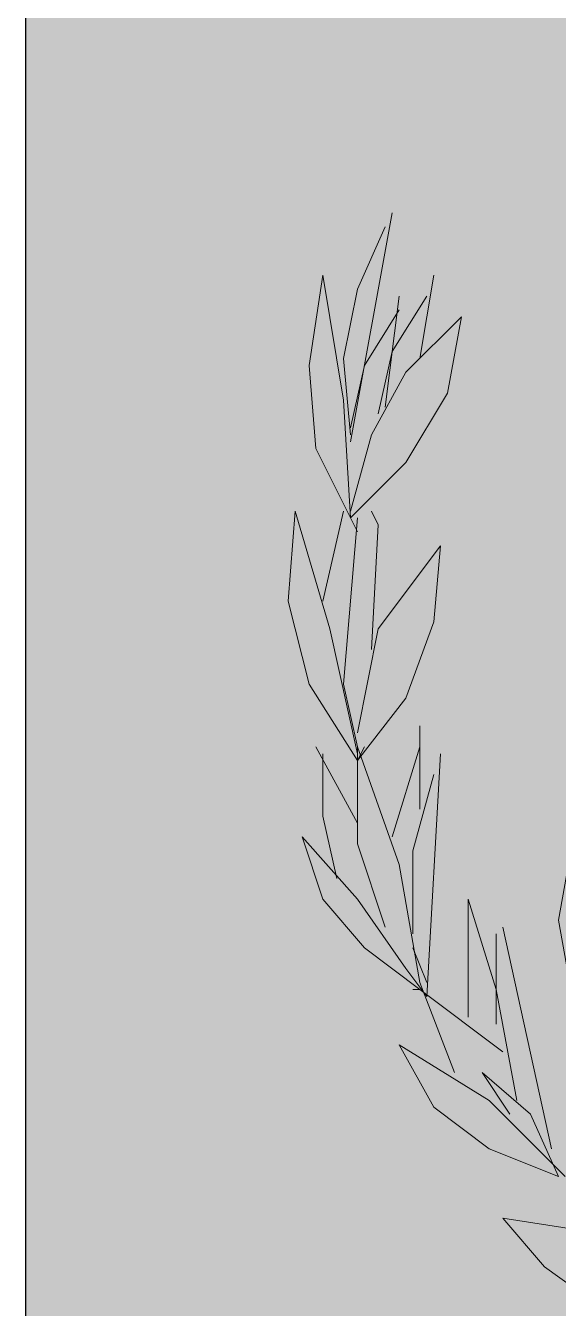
# Model space of a CAD drawing. Header units: inches. Extents: x 13.1 to 77.9, y 9.9 to 37.9.
# Drawn here: x 35.757 to 36.083, y 36.219 to 37.003 of the extents above; entities that cross this region are included whole.
import ezdxf

# ---------------------------------------------------------------- set-up
doc = ezdxf.new("R2010")
doc.units = ezdxf.units.IN
doc.header["$MEASUREMENT"] = 0
doc.layers.add('F_Layer01', color=7, linetype='Continuous')
doc.layers.add('F_NUEVA', color=43, linetype='Continuous', lineweight=25)

# ---------------------------------------------------------------- blocks, each defined once
blk = doc.blocks.new('block 274')
at = {"layer": 'F_Layer01', "color": 18, "lineweight": 9, "true_color": 0x000000}
for points in [[(1.17614, -1.22767), (1.20154, -1.08796)], [(1.17614, -1.22767), (1.20154, -1.08796)], [(1.1973, -1.09643), (1.18037, -1.13453), (1.1719, -1.17687), (1.17614, -1.22343)], [(1.1973, -1.09643), (1.18037, -1.13453), (1.1719, -1.17687), (1.17614, -1.22343)], [(1.1592, -1.12607), (1.15074, -1.1811), (1.15497, -1.2319), (1.18037, -1.2827)], [(1.1592, -1.12607), (1.15074, -1.1811), (1.15497, -1.2319), (1.18037, -1.2827)], [(1.17614, -1.27423), (1.1719, -1.20227), (1.1592, -1.12607)], [(1.17614, -1.27423), (1.1719, -1.20227), (1.1592, -1.12607)], [(1.21847, -1.17687), (1.22694, -1.12607)], [(1.21847, -1.17687), (1.22694, -1.12607)], [(1.2227, -1.13876), (1.20154, -1.17263), (1.19307, -1.21073)], [(1.2227, -1.13876), (1.20154, -1.17263), (1.19307, -1.21073)], [(1.1973, -1.2065), (1.20577, -1.13876)], [(1.1973, -1.2065), (1.20577, -1.13876)], [(1.20577, -1.14723), (1.1846, -1.1811), (1.17614, -1.2192)], [(1.20577, -1.14723), (1.1846, -1.1811), (1.17614, -1.2192)], [(1.24387, -1.15147), (1.21, -1.18533), (1.18884, -1.22343), (1.17614, -1.27)], [(1.24387, -1.15147), (1.21, -1.18533), (1.18884, -1.22343), (1.17614, -1.27)], [(1.17614, -1.27423), (1.21, -1.24037), (1.2354, -1.19803), (1.24387, -1.15147)], [(1.17614, -1.27423), (1.21, -1.24037), (1.2354, -1.19803), (1.24387, -1.15147)], [(1.14227, -1.27), (1.13804, -1.32503), (1.15074, -1.37583), (1.18037, -1.4224)], [(1.14227, -1.27), (1.13804, -1.32503), (1.15074, -1.37583), (1.18037, -1.4224)], [(1.18037, -1.41817), (1.16344, -1.34197), (1.14227, -1.27)], [(1.18037, -1.41817), (1.16344, -1.34197), (1.14227, -1.27)], [(1.1719, -1.27), (1.1592, -1.32503)], [(1.1719, -1.27), (1.1592, -1.32503)], [(1.1719, -1.37583), (1.18037, -1.27423)], [(1.1719, -1.37583), (1.18037, -1.27423)], [(1.18884, -1.35466), (1.19307, -1.27847)], [(1.18884, -1.35466), (1.19307, -1.27847)], [(1.23117, -1.29117), (1.19307, -1.34197), (1.18037, -1.40546)], [(1.23117, -1.29117), (1.19307, -1.34197), (1.18037, -1.40546)], [(1.18037, -1.4224), (1.21, -1.3843), (1.22694, -1.33773), (1.23117, -1.29117)], [(1.18037, -1.4224), (1.21, -1.3843), (1.22694, -1.33773), (1.23117, -1.29117)], [(1.21847, -1.45203), (1.21847, -1.40123)], [(1.21847, -1.45203), (1.21847, -1.40123)], [(1.18037, -1.4605), (1.15497, -1.41393)], [(1.18037, -1.4605), (1.15497, -1.41393)], [(1.21847, -1.55787), (1.20577, -1.4859), (1.18037, -1.41393)], [(1.18037, -1.4224), (1.1846, -1.41393)], [(1.18037, -1.41817), (1.18037, -1.41393), (1.18037, -1.4732), (1.1973, -1.524)], [(1.21847, -1.55787), (1.20577, -1.4859), (1.18037, -1.41393)], [(1.18037, -1.4224), (1.1846, -1.41393)], [(1.18037, -1.41817), (1.18037, -1.41393), (1.18037, -1.4732), (1.1973, -1.524)], [(1.21847, -1.41393), (1.20154, -1.46897)], [(1.21847, -1.41393), (1.20154, -1.46897)], [(1.1592, -1.41817), (1.1592, -1.45627), (1.16767, -1.49437)], [(1.1592, -1.41817), (1.1592, -1.45627), (1.16767, -1.49437)], [(1.2227, -1.56633), (1.23117, -1.41817)], [(1.2227, -1.56633), (1.23117, -1.41817)], [(1.22694, -1.43087), (1.21424, -1.47743), (1.21424, -1.52823)], [(1.22694, -1.43087), (1.21424, -1.47743), (1.21424, -1.52823)], [(1.32854, -1.43087), (1.3116, -1.4732), (1.30314, -1.51977), (1.3116, -1.56633), (1.33277, -1.60867), (1.36664, -1.64253), (1.40897, -1.6637), (1.45554, -1.67217)], [(1.32854, -1.43087), (1.3116, -1.4732), (1.30314, -1.51977), (1.3116, -1.56633), (1.33277, -1.60867), (1.36664, -1.64253), (1.40897, -1.6637), (1.45554, -1.67217)], [(1.21, -1.5494), (1.18037, -1.50707), (1.1465, -1.46897), (1.1592, -1.50707), (1.1846, -1.5367), (1.21847, -1.5621)], [(1.21, -1.5494), (1.18037, -1.50707), (1.1465, -1.46897), (1.1592, -1.50707), (1.1846, -1.5367), (1.21847, -1.5621)], [(1.2481, -1.50707), (1.2481, -1.57903)], [(1.2481, -1.50707), (1.2481, -1.57903)], [(1.26504, -1.5621), (1.2481, -1.50707)], [(1.26504, -1.5621), (1.2481, -1.50707)], [(1.2989, -1.65947), (1.26927, -1.524)], [(1.2989, -1.65947), (1.26927, -1.524)], [(1.26504, -1.52823), (1.26504, -1.58327)], [(1.26504, -1.52823), (1.26504, -1.58327)], [(1.21424, -1.5621), (1.21847, -1.5621)], [(1.26927, -1.6002), (1.21847, -1.5621)], [(1.26927, -1.6002), (1.21847, -1.5621)], [(1.26504, -1.5621), (1.27774, -1.62983)], [(1.26504, -1.5621), (1.27774, -1.62983)], [(1.30737, -1.6764), (1.2608, -1.62983), (1.20577, -1.59597), (1.22694, -1.63407), (1.2608, -1.65947), (1.30314, -1.6764)], [(1.30737, -1.6764), (1.2608, -1.62983), (1.20577, -1.59597), (1.22694, -1.63407), (1.2608, -1.65947), (1.30314, -1.6764)], [(1.25657, -1.6129), (1.2735, -1.6383)], [(1.25657, -1.6129), (1.2735, -1.6383)], [(1.30314, -1.6764), (1.2862, -1.6383), (1.25657, -1.6129)], [(1.30314, -1.6764), (1.2862, -1.6383), (1.25657, -1.6129)], [(1.26927, -1.7018), (1.29467, -1.73143), (1.3243, -1.7526), (1.35817, -1.76107), (1.39627, -1.75683)], [(1.26927, -1.7018), (1.29467, -1.73143), (1.3243, -1.7526), (1.35817, -1.76107), (1.39627, -1.75683)]]:
    blk.add_lwpolyline(points, dxfattribs=at)
for points in [[(1.18884, -1.27), (1.18884, -1.27), (1.19307, -1.27847), (1.19307, -1.27847), (1.19307, -1.27847), (1.18884, -1.27), (1.18884, -1.27)], [(1.1719, -1.37583), (1.1719, -1.37583), (1.18037, -1.41393), (1.18037, -1.41393), (1.18037, -1.41393), (1.1719, -1.37583), (1.1719, -1.37583)], [(1.21424, -1.52823), (1.21424, -1.52823), (1.21424, -1.524), (1.21424, -1.524), (1.21424, -1.524), (1.21424, -1.52823), (1.21424, -1.52823)], [(1.21424, -1.5367), (1.21424, -1.5367), (1.2227, -1.55787), (1.2227, -1.55787), (1.2227, -1.55787), (1.21424, -1.5367), (1.21424, -1.5367)], [(1.21, -1.5494), (1.21, -1.5494), (1.2227, -1.56633), (1.2227, -1.56633), (1.2227, -1.56633), (1.21, -1.5494), (1.21, -1.5494)], [(1.21847, -1.55787), (1.21847, -1.55787), (1.23964, -1.6129), (1.23964, -1.6129), (1.23964, -1.6129), (1.21847, -1.55787), (1.21847, -1.55787)], [(1.3243, -1.71027), (1.3243, -1.71027), (1.26927, -1.7018), (1.26927, -1.7018), (1.26927, -1.7018), (1.3243, -1.71027), (1.3243, -1.71027)]]:
    blk.add_open_spline(points, degree=3, knots=[0, 0, 0, 0, 1, 1, 1, 2, 2, 2, 2], dxfattribs=at)

msp = doc.modelspace()

# ---------------------------------------------------------------- hatches: boundary and pattern name
at = {"layer": 'F_Layer01', "true_color": 0xcb6120}
h = msp.add_hatch(color=32, dxfattribs=at)
h.dxf.hatch_style = 2
h.paths.add_polyline_path([(48.13271, 35.96534), (35.7571, 35.96534), (35.7571, 37.40467), (48.13271, 37.40467)])

# ---------------------------------------------------------------- linework, layer by layer
at = {"layer": 'F_Layer01', "lineweight": 0}
msp.add_lwpolyline([(48.13271, 35.96534), (35.7571, 35.96534), (35.7571, 37.40467), (48.13271, 37.40467), (48.13271, 35.96534)], close=True, dxfattribs=at)
at = {"layer": 'F_NUEVA', "color": 7}
msp.add_line((35.7571, 37.40467), (35.7571, 10.40467), dxfattribs=at)

# ---------------------------------------------------------------- block references
at = {"layer": 'F_Layer01'}
msp.add_blockref('block 274', (34.77956, 37.97617), dxfattribs=at)

doc.saveas('drawing.dxf')
